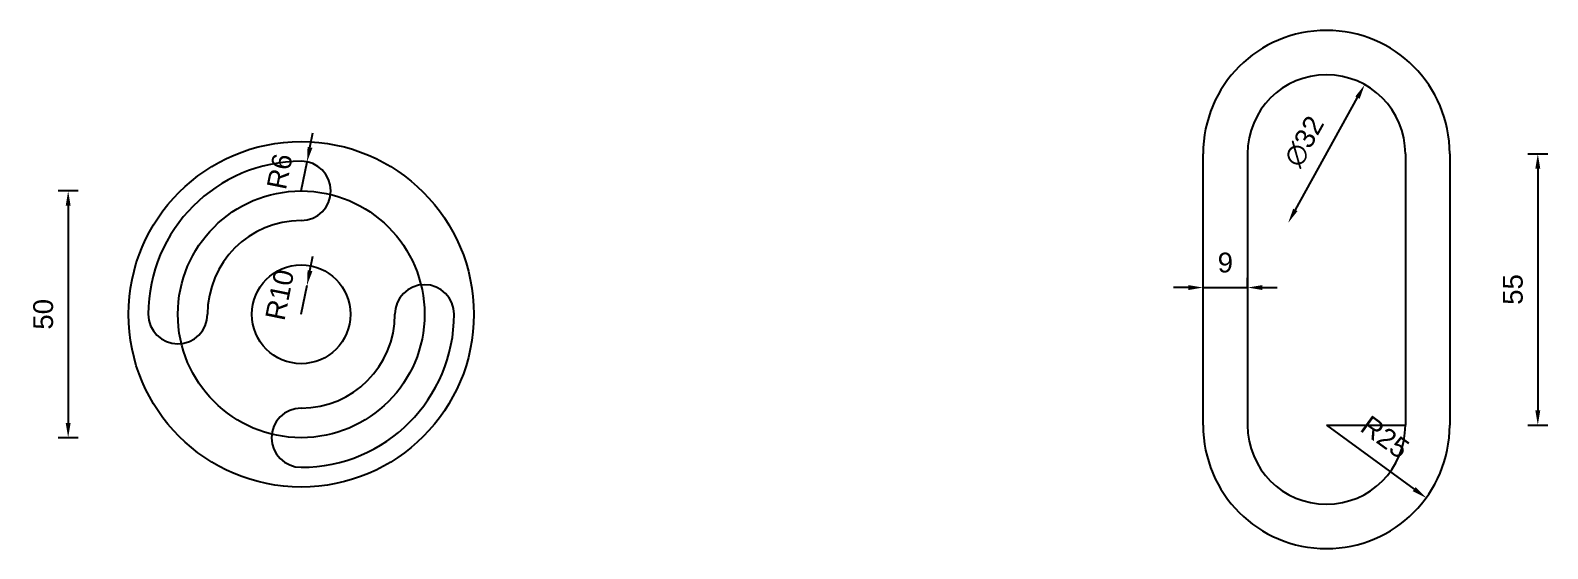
# Model space of a CAD drawing. Header units: millimetres. Extents: x 2100 to 32787, y 24082 to 35493.
# Drawn here: x 2883.5 to 3191.1, y 27039.2 to 27144.2 of the extents above; entities that cross this region are included whole.
import ezdxf

# ---------------------------------------------------------------- set-up
doc = ezdxf.new("R2010")
doc.units = ezdxf.units.MM
doc.linetypes.add('HIDDEN2', pattern=[4.7625, 3.175, -1.5875])
doc.layers.get('Defpoints').update_dxf_attribs({"color": 231, "linetype": 'HIDDEN2'})
doc.layers.add('ÖLÇÜ', color=181, linetype='Continuous')
doc.styles.get("Standard").update_dxf_attribs({"font": 'arial.ttf'})
doc.dimstyles.new('ISO-25', dxfattribs={"dimtxt": 4, "dimasz": 3, "dimexe": 2, "dimexo": 0.625, "dimgap": 3, "dimtad": 1, "dimtxsty": 'Standard', "dimcen": 2.5, "dimadec": 0, "dimazin": 0, "dimtfac": 1, "dimtix": 1, "dimtmove": 0, "dimatfit": 0, "dimfxl": 2, "dimfxlon": 1, "dimarcsym": 0})

# ---------------------------------------------------------------- blocks, each defined once
blk = doc.blocks.new('*D1787')
at = {"layer": 'Defpoints', "color": 0, "lineweight": 70, "transparency": 16777216}
for p in [(2938.4, 27111.65), (2891.15, 27061.65), (2938.4, 27061.65)]:
    blk.add_point(p, dxfattribs=at)
at = {"layer": 'ÖLÇÜ', "color": 0, "lineweight": -2, "transparency": 16777216}
for p, q in [((2893.15, 27111.65), (2889.15, 27111.65)), ((2891.15, 27108.65), (2891.15, 27064.65)), ((2893.15, 27061.65), (2889.15, 27061.65))]:
    blk.add_line(p, q, dxfattribs=at)
at = {"layer": 'ÖLÇÜ', "color": 0, "lineweight": 70, "transparency": 16777216}
for points in [[(2890.65, 27108.65), (2891.65, 27108.65), (2891.15, 27111.65)], [(2890.65, 27064.65), (2891.65, 27064.65), (2891.15, 27061.65)]]:
    blk.add_solid(points, dxfattribs=at)
at = {"layer": 'ÖLÇÜ', "color": 0, "transparency": 16777216, "insert": (2886.11, 27086.65), "char_height": 4, "attachment_point": 5, "rotation": 90}
blk.add_mtext('50', dxfattribs=at)
blk = doc.blocks.new('*D1722')
at = {"layer": 'Defpoints', "color": 0, "lineweight": 70, "transparency": 16777216}
for p in [(2939.58, 27117.53), (2938.4, 27111.65)]:
    blk.add_point(p, dxfattribs=at)
at = {"layer": 'ÖLÇÜ', "color": 0, "lineweight": -2, "transparency": 16777216}
for p, q in [((2940.18, 27120.47), (2940.77, 27123.41)), ((2938.4, 27111.65), (2939.58, 27117.53))]:
    blk.add_line(p, q, dxfattribs=at)
at = {"layer": 'ÖLÇÜ', "color": 0, "lineweight": 70, "transparency": 16777216}
blk.add_solid([(2939.69, 27120.57), (2940.67, 27120.37), (2939.58, 27117.53)], dxfattribs=at)
at = {"layer": 'ÖLÇÜ', "color": 0, "transparency": 16777216, "insert": (2934.05, 27115.59), "char_height": 4, "attachment_point": 5, "rotation": 78.5884}
blk.add_mtext('R6', dxfattribs=at)
blk = doc.blocks.new('*D1723')
at = {"layer": 'Defpoints', "color": 0, "lineweight": 70, "transparency": 16777216}
for p in [(2939.58, 27092.53), (2938.4, 27086.65)]:
    blk.add_point(p, dxfattribs=at)
at = {"layer": 'ÖLÇÜ', "color": 0, "lineweight": -2, "transparency": 16777216}
for p, q in [((2940.18, 27095.47), (2940.77, 27098.41)), ((2938.4, 27086.65), (2939.58, 27092.53))]:
    blk.add_line(p, q, dxfattribs=at)
at = {"layer": 'ÖLÇÜ', "color": 0, "lineweight": 70, "transparency": 16777216}
blk.add_solid([(2939.69, 27095.57), (2940.67, 27095.37), (2939.58, 27092.53)], dxfattribs=at)
at = {"layer": 'ÖLÇÜ', "color": 0, "transparency": 16777216, "insert": (2934.05, 27090.59), "char_height": 4, "width": 17.8204, "attachment_point": 5, "rotation": 78.5884}
blk.add_mtext('R10', dxfattribs=at)
blk = doc.blocks.new('*D1724')
at = {"layer": 'Defpoints', "color": 0, "lineweight": 70, "transparency": 16777216}
for p in [(3146.26, 27119.18), (3146.26, 27064.18), (3189.11, 27064.18)]:
    blk.add_point(p, dxfattribs=at)
at = {"layer": 'ÖLÇÜ', "color": 0, "lineweight": -2, "transparency": 16777216}
for p, q in [((3187.11, 27119.18), (3191.11, 27119.18)), ((3189.11, 27116.18), (3189.11, 27067.18)), ((3187.11, 27064.18), (3191.11, 27064.18))]:
    blk.add_line(p, q, dxfattribs=at)
at = {"layer": 'ÖLÇÜ', "color": 0, "lineweight": 70, "transparency": 16777216}
for points in [[(3188.61, 27116.18), (3189.61, 27116.18), (3189.11, 27119.18)], [(3188.61, 27067.18), (3189.61, 27067.18), (3189.11, 27064.18)]]:
    blk.add_solid(points, dxfattribs=at)
at = {"layer": 'ÖLÇÜ', "color": 0, "transparency": 16777216, "insert": (3184.07, 27091.68), "char_height": 4, "attachment_point": 5, "rotation": 90}
blk.add_mtext('55', dxfattribs=at)
blk = doc.blocks.new('*D1725')
at = {"layer": 'Defpoints', "color": 0, "lineweight": 70, "transparency": 16777216}
for p in [(3146.26, 27064.18), (3166.47, 27049.47)]:
    blk.add_point(p, dxfattribs=at)
at = {"layer": 'ÖLÇÜ', "color": 0, "lineweight": -2, "transparency": 16777216}
blk.add_line((3146.26, 27064.18), (3164.04, 27051.23), dxfattribs=at)
at = {"layer": 'ÖLÇÜ', "color": 0, "lineweight": 70, "transparency": 16777216}
blk.add_solid([(3164.34, 27051.64), (3163.75, 27050.83), (3166.47, 27049.47)], dxfattribs=at)
at = {"layer": 'ÖLÇÜ', "color": 0, "transparency": 16777216, "insert": (3158.12, 27061.78), "char_height": 4, "attachment_point": 5, "rotation": 323.9542}
blk.add_mtext('R25', dxfattribs=at)
blk = doc.blocks.new('*D1788')
at = {"layer": 'Defpoints', "color": 0, "lineweight": 70, "transparency": 16777216}
for p in [(3154.01, 27133.17), (3138.5, 27105.18)]:
    blk.add_point(p, dxfattribs=at)
at = {"layer": 'ÖLÇÜ', "color": 0, "lineweight": -2, "transparency": 16777216}
blk.add_line((3139.96, 27107.81), (3152.56, 27130.55), dxfattribs=at)
at = {"layer": 'ÖLÇÜ', "color": 0, "lineweight": 70, "transparency": 16777216}
for points in [[(3152.12, 27130.79), (3152.99, 27130.3), (3154.01, 27133.17)], [(3139.52, 27108.05), (3140.39, 27107.56), (3138.5, 27105.18)]]:
    blk.add_solid(points, dxfattribs=at)
at = {"layer": 'ÖLÇÜ', "color": 0, "transparency": 16777216, "insert": (3141.75, 27121.67), "char_height": 4, "attachment_point": 5, "rotation": 61.0062}
blk.add_mtext('∅32', dxfattribs=at)
blk = doc.blocks.new('*D1789')
at = {"layer": 'Defpoints', "color": 0, "lineweight": 70, "transparency": 16777216}
for p in [(3121.26, 27091.68), (3130.26, 27092.07), (3130.26, 27091.68)]:
    blk.add_point(p, dxfattribs=at)
at = {"layer": 'ÖLÇÜ', "color": 0, "lineweight": -2, "transparency": 16777216}
for p, q in [((3121.26, 27092.07), (3121.26, 27094.07)), ((3130.26, 27092.07), (3130.26, 27094.07)), ((3118.26, 27092.07), (3115.26, 27092.07)), ((3121.26, 27092.07), (3130.26, 27092.07)), ((3133.26, 27092.07), (3136.26, 27092.07))]:
    blk.add_line(p, q, dxfattribs=at)
at = {"layer": 'ÖLÇÜ', "color": 0, "lineweight": 70, "transparency": 16777216}
for points in [[(3118.26, 27092.57), (3118.26, 27091.57), (3121.26, 27092.07)], [(3133.26, 27092.57), (3133.26, 27091.57), (3130.26, 27092.07)]]:
    blk.add_solid(points, dxfattribs=at)
at = {"layer": 'ÖLÇÜ', "color": 0, "transparency": 16777216, "insert": (3125.76, 27097.11), "char_height": 4, "attachment_point": 5}
blk.add_mtext('9', dxfattribs=at)

msp = doc.modelspace()

# ---------------------------------------------------------------- linework, layer by layer
for p, q in [((3121.256, 27064.176), (3121.256, 27119.176)), ((3130.256, 27119.176), (3130.256, 27064.176)), ((3162.256, 27119.176), (3162.256, 27064.176)), ((3171.256, 27119.176), (3171.256, 27064.176)), ((3146.256, 27064.176), (3162.256, 27064.176))]:
    msp.add_line(p, q)
at = {"linetype": 'ByBlock'}
for radius in [35, 25, 10]:
    msp.add_circle((2938.397, 27086.65), radius, dxfattribs=at)
for centre, radius, start, end in [((3146.256, 27119.176), 25, 0, 180), ((3146.256, 27119.176), 16, 0, 180), ((3146.256, 27064.176), 25, 180, 0), ((3146.256, 27064.176), 16, 180, 0)]:
    msp.add_arc(centre, radius, start, end)
for centre, radius, start, end in [((2938.397, 27086.65), 31, 90, 180), ((2938.397, 27086.65), 31, 90, 180), ((2938.397, 27111.65), 6, 270, 90), ((2938.397, 27086.65), 19, 90, 180), ((2963.397, 27086.65), 6, 0, 180), ((2913.397, 27086.65), 6, 180, 0), ((2938.397, 27086.65), 19, 270, 0), ((2938.397, 27086.65), 31, 270, 0), ((2938.397, 27086.65), 31, 270, 0), ((2938.397, 27061.65), 6, 90, 270)]:
    msp.add_arc(centre, radius, start, end, dxfattribs=at)

# ---------------------------------------------------------------- dimensions: what is measured, and where the dimension line sits
at = {"layer": 'ÖLÇÜ'}
dim = msp.add_diameter_dim_2p(p1=(3138.501, 27105.182), p2=(3154.012, 27133.171), dimstyle='ISO-25', dxfattribs=at)
dim.commit()
dim.dimension.update_dxf_attribs({"geometry": '*D1788', "text_midpoint": (3141.748, 27121.675)})
for center, mpoint, picture, middle in [((2938.397, 27111.65), (2939.584, 27117.532), '*D1722', (2934.048, 27115.589)), ((3146.256, 27064.176), (3166.47, 27049.466), '*D1725', (3158.117, 27061.781))]:
    dim = msp.add_radius_dim(center=center, mpoint=mpoint, dimstyle='ISO-25', dxfattribs=at)
    dim.commit()
    dim.dimension.update_dxf_attribs({"geometry": picture, "text_midpoint": middle})
for base, p1, p2, picture, middle in [((3189.106, 27064.176), (3146.256, 27119.176), (3146.256, 27064.176), '*D1724', (3184.072, 27091.676)), ((2891.151, 27061.65), (2938.397, 27111.65), (2938.397, 27061.65), '*D1787', (2886.109, 27086.65))]:
    dim = msp.add_linear_dim(base=base, p1=p1, p2=p2, angle=90, dimstyle='ISO-25', dxfattribs=at)
    dim.commit()
    dim.dimension.update_dxf_attribs({"geometry": picture, "text_midpoint": middle})
dim = msp.add_radius_dim(center=(2938.397, 27086.65), mpoint=(2939.584, 27092.532), text='R10', dimstyle='ISO-25', dxfattribs=at)
dim.commit()
dim.dimension.update_dxf_attribs({"geometry": '*D1723', "text_midpoint": (2934.048, 27090.589)})
dim = msp.add_linear_dim(base=(3130.256, 27092.068), p1=(3121.256, 27091.676), p2=(3130.256, 27091.676), dimstyle='ISO-25', dxfattribs=at)
dim.commit()
dim.dimension.update_dxf_attribs({"geometry": '*D1789', "text_midpoint": (3125.756, 27097.11)})

doc.saveas('drawing.dxf')
